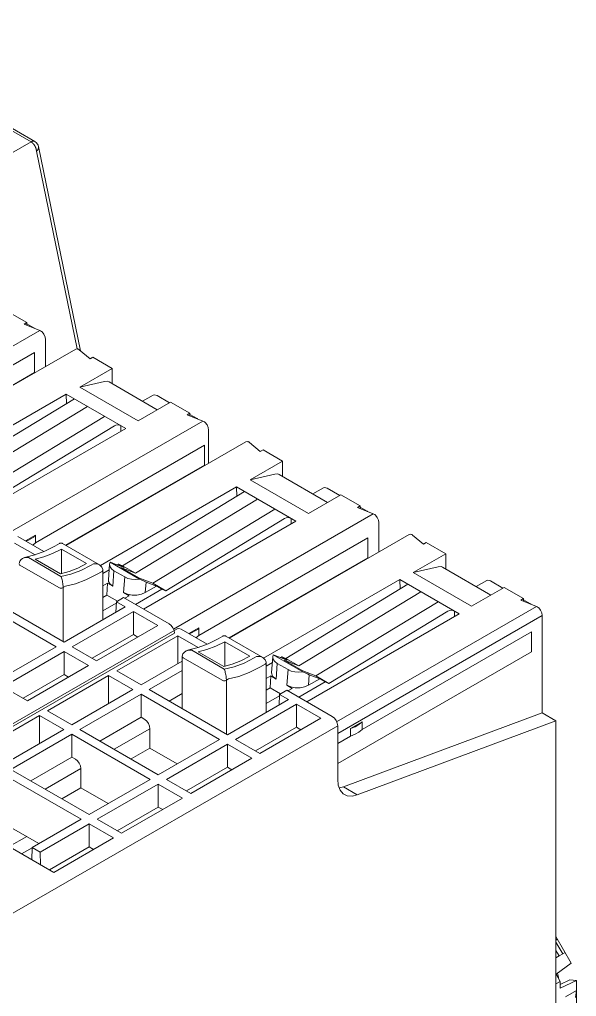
# Model space of a CAD drawing. Header units: inches. Extents: x 67248 to 85686, y -40174 to -31152.
# Drawn here: x 75409.8 to 75449.1, y -37917.2 to -37848.1 of the extents above; entities that cross this region are included whole.
import ezdxf

# ---------------------------------------------------------------- set-up
doc = ezdxf.new("R2010")
doc.units = ezdxf.units.IN
doc.header["$MEASUREMENT"] = 0

# ---------------------------------------------------------------- blocks, each defined once
blk = doc.blocks.new('ET200S')
at = {"lineweight": 0}
for p, q in [((110.119, 63.547), (25.973, 112.128)), ((110.369, 63.572), (26.223, 112.153)), ((65.08, 37.544), (110.119, 63.547)), ((110.37, 63.572), (110.473, 63.493)), ((110.473, 63.493), (110.581, 63.332)), ((110.473, 62.935), (113.139, 49.99)), ((110.581, 63.332), (110.609, 63.241)), ((110.609, 63.24), (113.367, 49.852)), ((108.579, 52.442), (109.851, 51.707)), ((110.693, 51.193), (97.621, 43.646)), ((109.851, 51.707), (109.675, 51.605)), ((109.675, 51.605), (110.693, 51.193)), ((109.851, 51.707), (109.851, 51.533)), ((109.851, 51.625), (110.311, 51.36)), ((110.311, 51.36), (110.336, 51.337)), ((110.693, 51.193), (110.748, 51.167)), ((110.748, 51.167), (110.802, 51.135)), ((110.802, 51.135), (110.854, 51.097)), ((110.854, 51.097), (110.968, 50.942)), ((110.968, 50.942), (111.044, 50.766)), ((111.044, 50.766), (111.071, 50.595)), ((111.071, 50.595), (111.071, 48.833)), ((101.272, 43.175), (113.043, 49.971)), ((113.043, 49.971), (113.156, 49.994)), ((113.156, 49.994), (113.193, 49.981)), ((113.193, 49.981), (113.23, 49.961)), ((113.23, 49.961), (113.269, 49.933)), ((113.982, 49.344), (113.269, 49.933)), ((110.338, 49.754), (99.267, 43.362)), ((110.338, 48.448), (110.338, 49.754)), ((114.159, 49.446), (113.982, 49.344)), ((114.159, 49.446), (115.432, 48.711)), ((115.432, 48.711), (113.31, 47.487)), ((115.432, 48.711), (115.432, 47.707)), ((110.338, 48.448), (101.239, 43.194)), ((113.31, 47.487), (114.928, 47.86)), ((113.31, 47.487), (117.129, 45.282)), ((114.928, 47.86), (115.131, 47.864)), ((115.131, 47.864), (115.225, 47.827)), ((115.225, 47.827), (118.381, 46.005)), ((112.427, 47.017), (103.513, 41.871)), ((112.441, 46.397), (112.427, 47.017)), ((112.427, 47.017), (116.316, 44.772)), ((118.116, 46.96), (117.421, 46.559)), ((118.116, 46.96), (118.189, 46.983)), ((118.189, 46.983), (118.366, 46.936)), ((118.366, 46.936), (119.179, 46.466)), ((112.957, 46.711), (104.961, 41.85)), ((113.805, 46.221), (105.81, 41.36)), ((119.25, 46.507), (117.129, 45.282)), ((119.25, 46.507), (120.523, 45.772)), ((114.937, 45.568), (106.941, 40.707)), ((120.523, 45.772), (120.346, 45.67)), ((120.346, 45.67), (121.365, 45.258)), ((120.523, 45.772), (120.523, 45.599)), ((120.523, 45.69), (120.983, 45.425)), ((115.573, 44.949), (107.79, 40.217)), ((121.365, 45.258), (108.293, 37.711)), ((115.573, 44.949), (115.671, 44.989)), ((115.671, 44.989), (115.785, 45.004)), ((115.785, 45.004), (115.9, 44.993)), ((115.9, 44.993), (115.997, 44.956)), ((115.997, 44.956), (115.997, 44.588)), ((120.983, 45.425), (121.008, 45.403)), ((121.365, 45.258), (121.42, 45.232)), ((121.42, 45.232), (121.474, 45.2)), ((121.474, 45.2), (121.526, 45.162)), ((121.526, 45.162), (121.64, 45.007)), ((121.64, 45.007), (121.716, 44.831)), ((121.716, 44.831), (121.743, 44.66)), ((116.316, 44.772), (106.345, 39.016)), ((121.743, 44.66), (121.743, 42.49)), ((121.482, 43.684), (110.41, 37.292)), ((112.415, 37.105), (124.186, 43.901)), ((121.482, 42.377), (121.482, 43.684)), ((124.186, 43.901), (124.3, 43.923)), ((124.3, 43.923), (124.336, 43.911)), ((124.336, 43.911), (124.374, 43.89)), ((124.374, 43.89), (124.412, 43.862)), ((125.126, 43.274), (124.412, 43.862)), ((125.302, 43.376), (125.126, 43.274)), ((125.302, 43.376), (126.575, 42.641)), ((121.482, 42.377), (112.383, 37.124)), ((126.575, 42.641), (124.454, 41.417)), ((126.575, 42.641), (126.575, 41.637)), ((124.454, 41.417), (126.071, 41.79)), ((126.071, 41.79), (126.274, 41.794)), ((126.274, 41.794), (126.368, 41.757)), ((126.368, 41.757), (129.524, 39.935)), ((124.454, 41.417), (128.272, 39.212)), ((123.57, 40.947), (114.656, 35.801)), ((124.1, 40.641), (116.105, 35.78)), ((123.584, 40.327), (123.57, 40.947)), ((123.57, 40.947), (127.459, 38.702)), ((130.393, 40.437), (128.272, 39.212)), ((129.26, 40.89), (128.564, 40.489)), ((129.26, 40.89), (129.333, 40.913)), ((129.333, 40.913), (129.51, 40.865)), ((129.51, 40.865), (130.323, 40.396)), ((130.393, 40.437), (131.666, 39.702)), ((124.949, 40.151), (116.953, 35.29)), ((131.666, 39.702), (131.489, 39.6)), ((131.666, 39.702), (131.666, 39.528)), ((126.08, 39.498), (118.085, 34.637)), ((132.508, 39.188), (119.436, 31.641)), ((131.489, 39.6), (132.508, 39.188)), ((131.666, 39.62), (132.126, 39.355)), ((132.126, 39.355), (132.151, 39.332)), ((132.508, 39.188), (132.563, 39.162)), ((132.563, 39.162), (132.617, 39.13)), ((132.617, 39.13), (132.669, 39.092)), ((132.669, 39.092), (132.783, 38.937)), ((127.459, 38.702), (117.489, 32.946)), ((126.717, 38.879), (118.933, 34.147)), ((126.717, 38.879), (126.814, 38.919)), ((126.814, 38.919), (126.929, 38.934)), ((126.929, 38.934), (127.043, 38.923)), ((127.043, 38.923), (127.141, 38.886)), ((127.141, 38.886), (127.141, 38.518)), ((132.783, 38.937), (132.859, 38.761)), ((132.859, 38.761), (132.886, 38.59)), ((132.873, 38.675), (132.873, 36.678)), ((110.41, 37.782), (109.761, 37.407)), ((110.41, 37.292), (110.41, 37.782)), ((123.099, 31.035), (134.87, 37.831)), ((134.87, 37.831), (134.984, 37.853)), ((134.984, 37.853), (135.02, 37.841)), ((135.02, 37.841), (135.058, 37.82)), ((135.058, 37.82), (135.096, 37.792)), ((135.809, 37.204), (135.096, 37.792)), ((109.039, 37.274), (110.385, 36.496)), ((110.965, 36.712), (109.251, 37.702)), ((109.783, 37.394), (109.944, 37.458)), ((109.944, 37.458), (110.41, 37.727)), ((110.227, 37.138), (110.41, 37.292)), ((111.677, 37.067), (111.979, 37.241)), ((111.989, 37.245), (111.979, 37.241)), ((111.986, 37.245), (111.979, 37.241)), ((112.007, 37.255), (111.986, 37.245)), ((112.029, 37.262), (112.007, 37.255)), ((112.053, 37.267), (112.029, 37.262)), ((112.078, 37.268), (112.053, 37.267)), ((112.103, 37.267), (112.078, 37.268)), ((112.128, 37.262), (112.103, 37.267)), ((112.154, 37.254), (112.128, 37.262)), ((112.179, 37.241), (112.154, 37.254)), ((112.17, 37.245), (112.179, 37.241)), ((112.18, 37.241), (114.6, 35.844)), ((132.166, 37.614), (121.094, 31.222)), ((132.166, 36.307), (132.166, 37.614)), ((135.986, 37.306), (135.809, 37.204)), ((135.986, 37.306), (137.259, 36.571)), ((110.378, 36.494), (109.769, 36.356)), ((111.019, 36.732), (110.378, 36.494)), ((110.95, 36.36), (111.528, 36.58)), ((111.677, 37.067), (111.019, 36.732)), ((111.528, 36.58), (112.111, 36.874)), ((112.111, 35.271), (112.111, 36.874)), ((113.757, 35.924), (112.111, 36.874)), ((137.259, 36.571), (135.138, 35.346)), ((137.259, 36.571), (137.259, 35.567)), ((109.379, 36.076), (109.336, 35.939)), ((109.341, 35.875), (109.392, 35.824)), ((109.476, 36.194), (109.379, 36.076)), ((109.558, 36.252), (109.476, 36.194)), ((109.558, 36.252), (109.596, 36.271)), ((109.558, 36.252), (109.558, 36.252)), ((109.559, 36.252), (109.69, 36.328)), ((109.596, 36.271), (109.668, 36.298)), ((109.668, 36.298), (109.744, 36.314)), ((109.69, 36.328), (109.769, 36.356)), ((109.744, 36.314), (109.82, 36.321)), ((109.82, 36.321), (109.893, 36.32)), ((109.893, 36.32), (109.958, 36.314)), ((112.079, 35.089), (109.958, 36.314)), ((110.382, 36.216), (110.95, 36.36)), ((112.048, 35.254), (110.382, 36.216)), ((113.757, 35.924), (113.177, 35.628)), ((114.201, 35.905), (114.048, 35.817)), ((114.266, 35.912), (114.201, 35.905)), ((114.339, 35.913), (114.266, 35.912)), ((114.415, 35.906), (114.339, 35.913)), ((114.491, 35.89), (114.415, 35.906)), ((114.563, 35.863), (114.491, 35.89)), ((114.601, 35.844), (114.563, 35.863)), ((114.601, 35.844), (114.601, 35.844)), ((114.63, 35.825), (114.601, 35.844)), ((115.257, 35.89), (115.182, 34.868)), ((115.257, 35.89), (115.256, 35.866)), ((115.256, 35.866), (115.29, 35.716)), ((115.29, 36.016), (115.257, 35.89)), ((115.341, 36.005), (115.29, 36.016)), ((115.29, 36.016), (117.22, 34.901)), ((115.42, 35.98), (115.341, 36.005)), ((115.526, 35.941), (115.42, 35.98)), ((115.526, 35.941), (116.205, 35.675)), ((115.784, 35.84), (115.852, 35.879)), ((116.105, 35.78), (115.852, 35.879)), ((115.852, 35.879), (116.205, 35.675)), ((132.166, 36.307), (123.067, 31.054)), ((111.938, 34.354), (109.392, 35.824)), ((112.605, 35.404), (112.048, 35.254)), ((112.72, 35.233), (112.079, 35.089)), ((113.177, 35.628), (112.605, 35.404)), ((113.379, 35.477), (112.72, 35.233)), ((114.048, 35.817), (113.379, 35.477)), ((114.402, 35.205), (113.712, 34.853)), ((114.766, 35.415), (114.402, 35.205)), ((114.759, 35.702), (114.63, 35.825)), ((114.821, 35.549), (114.759, 35.702)), ((114.766, 35.415), (114.818, 35.467)), ((114.818, 35.467), (114.825, 35.497)), ((114.825, 35.497), (114.821, 35.549)), ((114.825, 35.286), (115.23, 35.52)), ((114.825, 32.244), (114.825, 35.497)), ((115.29, 35.716), (115.389, 35.578)), ((115.389, 35.578), (115.548, 35.458)), ((115.548, 35.458), (115.474, 34.436)), ((115.548, 35.458), (116.255, 35.05)), ((116.953, 35.29), (116.001, 35.67)), ((116.001, 35.67), (117.215, 34.969)), ((116.105, 35.78), (116.953, 35.29)), ((135.138, 35.346), (136.755, 35.72)), ((135.138, 35.346), (138.956, 33.142)), ((136.755, 35.72), (136.958, 35.724)), ((136.958, 35.724), (137.052, 35.686)), ((137.052, 35.687), (140.208, 33.865)), ((112.079, 35.089), (112.096, 35.048)), ((112.096, 35.048), (112.114, 34.997)), ((112.114, 34.997), (112.133, 34.935)), ((112.133, 34.935), (112.152, 34.864)), ((112.152, 34.864), (112.17, 34.785)), ((112.17, 34.785), (112.186, 34.703)), ((112.186, 34.703), (112.199, 34.62)), ((112.199, 34.62), (112.21, 34.541)), ((113.032, 34.597), (112.371, 34.44)), ((113.712, 34.853), (113.032, 34.597)), ((114.825, 34.469), (115.12, 34.64)), ((115.087, 33.86), (115.12, 34.64)), ((115.12, 34.64), (115.474, 34.436)), ((115.193, 34.755), (115.182, 34.868)), ((115.29, 34.581), (115.193, 34.755)), ((115.474, 34.436), (115.29, 34.581)), ((116.181, 34.027), (116.255, 35.05)), ((116.255, 35.05), (116.462, 34.959)), ((116.462, 34.959), (116.702, 34.901)), ((116.702, 34.901), (116.961, 34.881)), ((116.961, 34.881), (117.22, 34.901)), ((118.085, 34.637), (117.215, 34.969)), ((117.22, 34.901), (117.374, 34.831)), ((117.374, 34.831), (117.519, 34.768)), ((117.519, 34.768), (117.647, 34.716)), ((117.598, 34.029), (117.647, 34.716)), ((117.647, 34.716), (118.327, 34.45)), ((118.085, 34.637), (118.933, 34.147)), ((134.254, 34.877), (125.34, 29.73)), ((134.784, 34.571), (126.789, 29.71)), ((134.268, 34.257), (134.254, 34.877)), ((134.254, 34.877), (138.143, 32.632)), ((139.943, 34.82), (139.248, 34.419)), ((139.943, 34.82), (140.017, 34.843)), ((140.017, 34.843), (140.193, 34.795)), ((140.193, 34.795), (141.007, 34.326)), ((112.028, 34.324), (111.938, 34.354)), ((112.131, 34.324), (112.028, 34.324)), ((112.221, 34.354), (112.131, 34.324)), ((112.21, 34.541), (112.216, 34.468)), ((112.216, 34.468), (112.22, 34.405)), ((112.22, 34.405), (112.221, 34.354)), ((112.371, 34.44), (112.221, 34.354)), ((112.221, 34.354), (112.221, 30.822)), ((116.433, 33.922), (116.181, 34.027)), ((116.181, 34.027), (116.534, 33.823)), ((116.733, 33.866), (116.433, 33.922)), ((118.68, 34.246), (116.959, 33.252)), ((117.344, 33.922), (117.043, 33.866)), ((117.598, 34.029), (117.344, 33.922)), ((117.598, 34.029), (118.327, 34.45)), ((118.68, 34.246), (118.327, 34.45)), ((118.933, 34.147), (118.68, 34.246)), ((135.633, 34.081), (127.637, 29.22)), ((141.077, 34.367), (138.956, 33.142)), ((141.077, 34.367), (142.35, 33.632)), ((106.635, 33.436), (111.762, 30.476)), ((112.292, 30.781), (107.164, 33.742)), ((114.825, 33.709), (115.087, 33.86)), ((114.825, 32.836), (115.7, 33.341)), ((115.771, 33.465), (115.087, 33.86)), ((115.672, 32.733), (115.704, 33.426)), ((115.704, 33.426), (116.18, 33.701)), ((116.288, 33.088), (115.704, 33.426)), ((119.151, 31.986), (116.18, 33.701)), ((116.251, 33.66), (116.534, 33.823)), ((117.043, 33.866), (116.733, 33.866)), ((136.764, 33.428), (128.769, 28.567)), ((142.35, 33.632), (142.173, 33.53)), ((142.173, 33.53), (143.192, 33.118)), ((142.35, 33.632), (142.35, 33.458)), ((142.35, 33.55), (142.81, 33.285)), ((142.81, 33.285), (142.835, 33.262)), ((112.292, 30.781), (116.288, 33.088)), ((116.817, 32.783), (112.821, 30.476)), ((116.817, 32.783), (116.817, 31.275)), ((116.817, 32.783), (118.409, 31.864)), ((137.4, 32.809), (129.617, 28.077)), ((143.192, 33.118), (130.12, 25.571)), ((137.4, 32.809), (137.498, 32.849)), ((137.498, 32.849), (137.613, 32.864)), ((137.613, 32.864), (137.727, 32.852)), ((137.727, 32.852), (137.825, 32.815)), ((137.825, 32.815), (137.825, 32.448)), ((143.192, 33.118), (143.247, 33.092)), ((143.247, 33.092), (143.301, 33.06)), ((143.301, 33.06), (143.353, 33.021)), ((143.353, 33.021), (143.467, 32.867)), ((143.467, 32.867), (143.543, 32.691)), ((143.543, 32.691), (143.57, 32.519)), ((138.143, 32.632), (128.173, 26.876)), ((143.57, 32.519), (130.188, 24.793)), ((143.57, 32.519), (143.57, 26.151)), ((97.937, 18.922), (119.504, 31.374)), ((98.118, 19.205), (119.685, 31.656)), ((114.413, 29.557), (118.409, 31.864)), ((119.151, 31.986), (119.286, 31.877)), ((119.286, 31.877), (119.401, 31.722)), ((119.401, 31.722), (119.477, 31.546)), ((119.477, 31.546), (119.504, 31.374)), ((119.685, 31.656), (119.8, 31.679)), ((119.8, 31.679), (119.935, 31.631)), ((121.649, 30.642), (119.935, 31.631)), ((121.094, 31.712), (120.445, 31.337)), ((120.467, 31.324), (120.628, 31.388)), ((120.628, 31.388), (121.094, 31.657)), ((121.094, 31.222), (121.094, 31.712)), ((142.863, 31.458), (131.791, 25.066)), ((142.863, 30.152), (142.863, 31.458)), ((116.817, 31.275), (114.127, 29.722)), ((119.723, 31.203), (115.727, 28.896)), ((117.103, 31.11), (116.817, 31.275)), ((119.723, 31.203), (119.723, 29.365)), ((119.723, 31.203), (121.069, 30.426)), ((120.911, 31.068), (121.094, 31.222)), ((122.361, 30.997), (121.703, 30.662)), ((122.212, 30.51), (122.794, 30.804)), ((122.361, 30.997), (122.663, 31.171)), ((122.67, 31.175), (122.663, 31.171)), ((122.673, 31.174), (122.663, 31.171)), ((122.691, 31.185), (122.67, 31.175)), ((122.713, 31.192), (122.691, 31.185)), ((122.737, 31.196), (122.713, 31.192)), ((122.762, 31.198), (122.737, 31.196)), ((122.787, 31.197), (122.762, 31.198)), ((122.812, 31.192), (122.787, 31.197)), ((122.794, 29.201), (122.794, 30.804)), ((124.441, 29.854), (122.794, 30.804)), ((122.837, 31.184), (122.812, 31.192)), ((122.863, 31.171), (122.837, 31.184)), ((122.854, 31.174), (122.863, 31.171)), ((122.864, 31.171), (125.284, 29.774)), ((107.766, 28.169), (111.762, 30.476)), ((112.292, 30.17), (108.296, 27.863)), ((112.292, 30.17), (112.292, 28.662)), ((112.292, 30.17), (113.884, 29.251)), ((114.413, 29.557), (112.821, 30.476)), ((120.16, 30.124), (120.062, 30.006)), ((120.242, 30.182), (120.16, 30.124)), ((120.242, 30.182), (120.28, 30.201)), ((120.242, 30.182), (120.242, 30.182)), ((120.243, 30.182), (120.374, 30.258)), ((120.28, 30.201), (120.352, 30.228)), ((120.352, 30.228), (120.428, 30.244)), ((120.374, 30.258), (120.453, 30.285)), ((120.428, 30.244), (120.504, 30.251)), ((121.062, 30.424), (120.453, 30.285)), ((120.504, 30.251), (120.577, 30.25)), ((120.577, 30.25), (120.642, 30.244)), ((122.763, 29.019), (120.642, 30.244)), ((121.703, 30.662), (121.062, 30.424)), ((121.066, 30.146), (121.633, 30.29)), ((122.732, 29.184), (121.066, 30.146)), ((121.633, 30.29), (122.212, 30.51)), ((142.863, 30.152), (130.188, 22.834)), ((117.319, 27.977), (120.018, 29.535)), ((120.019, 29.869), (120.018, 29.836)), ((120.018, 29.836), (120.018, 26.419)), ((120.018, 29.835), (120.025, 29.805)), ((120.062, 30.006), (120.019, 29.869)), ((120.025, 29.805), (120.076, 29.754)), ((122.622, 28.284), (120.076, 29.754)), ((123.86, 29.558), (123.289, 29.334)), ((124.441, 29.854), (123.86, 29.558)), ((124.732, 29.747), (124.063, 29.407)), ((124.885, 29.835), (124.732, 29.747)), ((124.95, 29.842), (124.885, 29.835)), ((125.023, 29.843), (124.95, 29.842)), ((125.099, 29.836), (125.023, 29.843)), ((125.175, 29.819), (125.099, 29.836)), ((125.247, 29.793), (125.175, 29.819)), ((125.285, 29.773), (125.247, 29.793)), ((125.285, 29.773), (125.285, 29.773)), ((125.314, 29.755), (125.285, 29.773)), ((125.443, 29.632), (125.314, 29.755)), ((125.505, 29.479), (125.443, 29.632)), ((125.509, 29.427), (125.505, 29.479)), ((125.509, 29.216), (125.914, 29.449)), ((125.94, 29.82), (125.866, 28.798)), ((125.974, 29.945), (125.94, 29.82)), ((125.94, 29.82), (125.94, 29.796)), ((125.94, 29.796), (125.974, 29.646)), ((126.025, 29.935), (125.974, 29.945)), ((125.974, 29.945), (127.904, 28.831)), ((125.974, 29.646), (126.073, 29.507)), ((126.104, 29.91), (126.025, 29.935)), ((126.073, 29.507), (126.232, 29.388)), ((126.21, 29.871), (126.104, 29.91)), ((126.21, 29.871), (126.889, 29.605)), ((126.468, 29.77), (126.536, 29.809)), ((126.789, 29.71), (126.536, 29.809)), ((126.536, 29.809), (126.889, 29.605)), ((127.637, 29.22), (126.685, 29.6)), ((126.685, 29.6), (127.899, 28.899)), ((126.789, 29.71), (127.637, 29.22)), ((109.887, 26.944), (113.884, 29.251)), ((117.319, 27.977), (115.727, 28.896)), ((120.018, 28.924), (117.848, 27.672)), ((123.289, 29.334), (122.732, 29.184)), ((123.404, 29.163), (122.763, 29.019)), ((122.763, 29.019), (122.78, 28.978)), ((122.78, 28.978), (122.798, 28.927)), ((122.798, 28.927), (122.817, 28.865)), ((122.817, 28.865), (122.836, 28.794)), ((124.063, 29.407), (123.404, 29.163)), ((125.085, 29.135), (124.396, 28.783)), ((125.45, 29.345), (125.085, 29.135)), ((125.45, 29.345), (125.502, 29.397)), ((125.502, 29.397), (125.509, 29.427)), ((125.509, 26.174), (125.509, 29.427)), ((125.877, 28.685), (125.866, 28.797)), ((126.232, 29.388), (126.157, 28.366)), ((126.232, 29.388), (126.939, 28.98)), ((126.865, 27.957), (126.939, 28.98)), ((126.939, 28.98), (127.145, 28.888)), ((127.145, 28.888), (127.386, 28.831)), ((127.386, 28.831), (127.645, 28.811)), ((127.645, 28.811), (127.904, 28.831)), ((128.769, 28.567), (127.899, 28.899)), ((127.904, 28.831), (128.058, 28.761)), ((112.292, 28.662), (109.602, 27.109)), ((115.197, 28.591), (111.201, 26.283)), ((112.577, 28.497), (112.292, 28.662)), ((115.197, 28.591), (115.197, 26.752)), ((115.197, 28.591), (116.789, 27.672)), ((122.712, 28.254), (122.622, 28.284)), ((122.815, 28.254), (122.712, 28.254)), ((122.905, 28.284), (122.815, 28.254)), ((122.836, 28.794), (122.854, 28.715)), ((122.854, 28.715), (122.87, 28.633)), ((122.87, 28.633), (122.883, 28.55)), ((122.883, 28.55), (122.893, 28.47)), ((122.893, 28.47), (122.9, 28.398)), ((122.9, 28.398), (122.904, 28.335)), ((122.904, 28.335), (122.905, 28.284)), ((123.054, 28.37), (122.905, 28.284)), ((122.905, 28.284), (122.905, 24.752)), ((123.716, 28.527), (123.054, 28.37)), ((124.396, 28.783), (123.716, 28.527)), ((125.509, 28.399), (125.804, 28.57)), ((125.77, 27.79), (125.804, 28.57)), ((125.804, 28.57), (126.157, 28.366)), ((125.974, 28.511), (125.877, 28.685)), ((126.157, 28.366), (125.974, 28.511)), ((129.364, 28.176), (127.642, 27.182)), ((128.058, 28.761), (128.203, 28.698)), ((128.203, 28.698), (128.331, 28.646)), ((128.281, 27.959), (128.331, 28.646)), ((128.281, 27.959), (129.011, 28.38)), ((128.331, 28.646), (129.011, 28.38)), ((128.769, 28.567), (129.617, 28.077)), ((129.364, 28.176), (129.011, 28.38)), ((129.617, 28.077), (129.364, 28.176)), ((109.887, 26.944), (108.296, 27.863)), ((112.793, 25.364), (116.789, 27.672)), ((122.976, 24.711), (117.848, 27.672)), ((125.509, 27.639), (125.77, 27.79)), ((126.455, 27.395), (125.77, 27.79)), ((126.387, 27.356), (126.864, 27.631)), ((129.834, 25.916), (126.864, 27.631)), ((127.116, 27.852), (126.865, 27.957)), ((126.865, 27.957), (127.218, 27.753)), ((126.935, 27.59), (127.218, 27.753)), ((127.417, 27.795), (127.116, 27.852)), ((127.727, 27.796), (127.417, 27.795)), ((128.028, 27.852), (127.727, 27.796)), ((128.281, 27.959), (128.028, 27.852)), ((117.319, 27.366), (113.323, 25.059)), ((117.319, 27.366), (117.319, 25.858)), ((117.319, 27.366), (122.446, 24.406)), ((120.018, 27.416), (119.154, 26.917)), ((122.976, 24.711), (126.972, 27.018)), ((125.509, 26.766), (126.384, 27.271)), ((126.356, 26.663), (126.387, 27.356)), ((126.972, 27.018), (126.387, 27.356)), ((112.793, 25.364), (111.201, 26.283)), ((127.501, 26.713), (123.505, 24.406)), ((127.501, 26.713), (127.501, 25.205)), ((127.501, 26.713), (129.093, 25.794)), ((110.672, 25.978), (106.676, 23.671)), ((110.672, 25.978), (110.672, 24.14)), ((110.672, 25.978), (112.264, 25.059)), ((117.319, 25.858), (114.629, 24.305)), ((117.558, 25.719), (117.319, 25.858)), ((117.558, 25.719), (117.691, 25.612)), ((117.691, 25.612), (117.803, 25.46)), ((125.097, 23.486), (129.093, 25.794)), ((129.834, 25.916), (129.97, 25.807)), ((129.97, 25.807), (130.084, 25.652)), ((130.084, 25.652), (130.161, 25.475)), ((130.572, 21.293), (143.57, 26.151)), ((131.474, 20.772), (144.472, 25.63)), ((144.472, 25.63), (143.57, 26.151)), ((144.472, -33.076), (144.472, 25.63)), ((108.268, 22.752), (112.264, 25.059)), ((108.621, 12.852), (130.188, 25.304)), ((118.45, 22.098), (113.323, 25.059)), ((117.903, 25.112), (115.566, 23.763)), ((117.803, 25.46), (117.877, 25.284)), ((117.877, 25.284), (117.903, 25.112)), ((117.903, 25.112), (117.903, 23.845)), ((127.501, 25.205), (124.811, 23.651)), ((127.787, 25.04), (127.501, 25.205)), ((130.161, 25.475), (130.188, 25.304)), ((130.188, 25.304), (130.188, 21.799)), ((131.791, 25.556), (131.024, 25.113)), ((131.024, 25.113), (131.326, 25.232)), ((131.024, 24.623), (131.024, 25.113)), ((131.326, 25.232), (131.584, 25.382)), ((131.584, 25.382), (131.791, 25.556)), ((131.584, 24.892), (131.791, 25.066)), ((131.791, 25.066), (131.791, 25.556)), ((112.793, 24.753), (108.797, 22.446)), ((112.793, 24.753), (112.793, 23.245)), ((112.793, 24.753), (117.921, 21.793)), ((118.45, 22.098), (122.446, 24.406)), ((125.097, 23.486), (123.505, 24.406)), ((131.024, 24.623), (130.188, 24.14)), ((131.024, 24.623), (131.326, 24.743)), ((131.326, 24.743), (131.584, 24.892)), ((116.664, 23.13), (117.903, 23.845)), ((119.689, 22.814), (117.903, 23.845)), ((122.976, 24.1), (118.979, 21.793)), ((122.976, 24.1), (122.976, 22.592)), ((122.976, 24.1), (124.568, 23.181)), ((112.793, 23.245), (110.103, 21.692)), ((113.033, 23.107), (112.793, 23.245)), ((113.033, 23.107), (113.165, 22.999)), ((120.571, 20.874), (124.568, 23.181)), ((113.925, 19.486), (108.797, 22.446)), ((113.377, 22.5), (111.041, 21.151)), ((113.165, 22.999), (113.277, 22.847)), ((113.277, 22.847), (113.351, 22.672)), ((113.351, 22.672), (113.377, 22.5)), ((113.377, 22.5), (113.377, 21.232)), ((122.976, 22.592), (120.286, 21.039)), ((123.261, 22.427), (122.976, 22.592)), ((108.268, 22.14), (113.395, 19.18)), ((113.925, 19.486), (117.921, 21.793)), ((120.571, 20.874), (118.979, 21.793)), ((130.188, 21.799), (130.23, 21.409)), ((112.139, 20.517), (113.377, 21.232)), ((115.163, 20.201), (113.377, 21.232)), ((118.45, 21.487), (114.454, 19.18)), ((118.45, 21.487), (118.45, 19.979)), ((118.45, 21.487), (120.042, 20.568)), ((130.23, 21.409), (130.353, 21.089)), ((130.296, 21.237), (130.572, 21.293)), ((131.474, 20.772), (130.572, 21.293)), ((111.609, 15.7), (102.239, 21.109)), ((116.046, 18.261), (120.042, 20.568)), ((130.353, 21.089), (130.552, 20.855)), ((130.552, 20.855), (130.644, 20.792)), ((130.644, 20.792), (130.815, 20.72)), ((130.815, 20.72), (131.127, 20.692)), ((131.127, 20.692), (131.474, 20.772)), ((118.45, 19.979), (115.76, 18.426)), ((118.736, 19.814), (118.45, 19.979)), ((110.638, 17.588), (108.852, 18.619)), ((110.195, 17.332), (113.395, 19.18)), ((113.925, 18.874), (110.724, 17.027)), ((113.925, 18.874), (113.925, 17.366)), ((113.925, 18.874), (115.517, 17.955)), ((116.046, 18.261), (114.454, 19.18)), ((108.692, 17.384), (109.842, 18.048)), ((111.609, 15.7), (115.517, 17.955)), ((110.195, 17.312), (109.505, 16.914)), ((110.195, 17.332), (110.177, 16.527)), ((110.724, 17.027), (110.195, 17.332)), ((113.925, 17.366), (111.324, 15.865)), ((114.21, 17.201), (113.925, 17.366)), ((110.743, 16.2), (110.724, 17.027)), ((144.472, 11.495), (145.473, 9.76)), ((144.571, 11.323), (144.472, 11.265)), ((144.472, 11.133), (144.914, 10.366)), ((144.472, 10.583), (144.676, 10.229)), ((144.914, 10.366), (144.676, 10.229)), ((145.071, 10.457), (144.914, 10.366)), ((144.676, 10.229), (144.472, 10.111)), ((145.473, 9.76), (144.484, 9.024)), ((144.754, 8.556), (144.484, 9.024)), ((144.566, 9.085), (144.634, 8.829)), ((144.472, 8.392), (144.754, 8.556)), ((144.634, 8.829), (144.646, 8.743)), ((145.391, 8.652), (144.754, 8.354)), ((145.815, 8.61), (144.754, 8.114)), ((144.754, 8.556), (144.754, 8.114)), ((145.815, 8.61), (145.391, 8.652)), ((145.815, 8.61), (145.815, 6.479)), ((145.815, 7.953), (145.108, 7.545)), ((145.815, 7.953), (145.762, 7.514))]:
    blk.add_line(p, q, dxfattribs=at)
for points in [[(110.119, 63.547), (110.124, 63.55), (110.129, 63.553), (110.134, 63.555), (110.139, 63.558), (110.143, 63.56), (110.148, 63.563), (110.153, 63.565), (110.158, 63.568), (110.163, 63.57), (110.168, 63.572), (110.173, 63.574), (110.178, 63.576), (110.184, 63.578), (110.189, 63.58), (110.194, 63.582), (110.199, 63.584), (110.204, 63.585), (110.21, 63.587), (110.215, 63.588), (110.22, 63.589), (110.226, 63.591), (110.231, 63.592), (110.236, 63.593), (110.242, 63.593), (110.247, 63.594), (110.253, 63.595), (110.258, 63.595), (110.263, 63.595), (110.269, 63.596), (110.274, 63.596), (110.279, 63.595), (110.283, 63.595), (110.288, 63.595), (110.292, 63.595), (110.297, 63.594), (110.301, 63.594), (110.306, 63.593), (110.31, 63.592), (110.315, 63.591), (110.319, 63.59), (110.323, 63.589), (110.328, 63.588), (110.332, 63.587), (110.336, 63.586), (110.341, 63.584), (110.345, 63.583), (110.349, 63.581), (110.353, 63.579), (110.357, 63.577), (110.361, 63.576), (110.365, 63.574), (110.369, 63.571)], [(110.119, 63.547), (110.125, 63.544), (110.131, 63.541), (110.136, 63.537), (110.142, 63.534), (110.147, 63.53), (110.153, 63.526), (110.158, 63.523), (110.164, 63.519), (110.169, 63.515), (110.174, 63.511), (110.18, 63.507), (110.185, 63.503), (110.19, 63.499), (110.195, 63.494), (110.2, 63.49), (110.205, 63.486), (110.21, 63.482), (110.215, 63.477), (110.22, 63.473), (110.225, 63.468), (110.23, 63.464), (110.235, 63.459), (110.239, 63.454), (110.244, 63.45), (110.249, 63.445), (110.253, 63.44)], [(110.253, 63.44), (110.256, 63.437), (110.26, 63.433), (110.263, 63.43), (110.266, 63.426), (110.269, 63.423), (110.272, 63.419), (110.275, 63.416), (110.278, 63.412), (110.281, 63.409), (110.284, 63.405), (110.287, 63.402), (110.29, 63.398), (110.293, 63.394), (110.296, 63.391)], [(110.296, 63.391), (110.302, 63.383), (110.308, 63.375), (110.314, 63.368), (110.32, 63.36), (110.325, 63.352), (110.331, 63.344), (110.336, 63.336), (110.342, 63.328), (110.347, 63.32), (110.352, 63.312), (110.357, 63.304), (110.362, 63.296), (110.367, 63.288), (110.372, 63.279), (110.377, 63.271), (110.381, 63.263), (110.386, 63.254), (110.39, 63.246), (110.395, 63.237), (110.399, 63.228), (110.403, 63.22), (110.407, 63.211), (110.411, 63.202), (110.415, 63.193), (110.418, 63.184), (110.422, 63.175), (110.426, 63.167)], [(110.426, 63.167), (110.428, 63.159), (110.431, 63.152), (110.434, 63.144), (110.437, 63.137), (110.439, 63.129), (110.442, 63.122), (110.444, 63.114), (110.446, 63.106), (110.449, 63.099), (110.451, 63.091), (110.453, 63.083), (110.455, 63.076), (110.457, 63.068), (110.458, 63.06), (110.46, 63.053), (110.462, 63.045), (110.463, 63.037), (110.465, 63.029), (110.466, 63.021), (110.467, 63.014), (110.468, 63.006), (110.469, 62.998), (110.47, 62.99), (110.471, 62.982), (110.472, 62.974), (110.472, 62.967), (110.472, 62.959), (110.473, 62.951), (110.473, 62.943), (110.473, 62.935)], [(110.609, 63.24), (110.61, 63.234), (110.611, 63.227), (110.612, 63.221), (110.613, 63.215), (110.613, 63.209), (110.614, 63.202), (110.614, 63.196), (110.614, 63.19), (110.614, 63.184), (110.614, 63.177), (110.613, 63.171), (110.613, 63.165), (110.612, 63.159), (110.611, 63.153), (110.61, 63.147), (110.609, 63.141), (110.607, 63.135), (110.606, 63.129), (110.604, 63.123), (110.602, 63.117), (110.601, 63.111), (110.598, 63.105), (110.596, 63.099), (110.594, 63.093), (110.592, 63.087), (110.589, 63.082), (110.587, 63.076), (110.584, 63.07), (110.581, 63.065), (110.578, 63.059), (110.574, 63.052), (110.571, 63.046), (110.566, 63.039), (110.562, 63.032), (110.558, 63.026), (110.553, 63.019), (110.549, 63.013), (110.544, 63.007), (110.539, 63.001), (110.534, 62.995), (110.529, 62.989), (110.524, 62.983), (110.519, 62.977), (110.513, 62.972), (110.508, 62.966), (110.502, 62.961), (110.496, 62.955), (110.491, 62.95), (110.485, 62.945), (110.479, 62.94), (110.473, 62.935)]]:
    blk.add_lwpolyline(points, dxfattribs=at)

msp = doc.modelspace()

# ---------------------------------------------------------------- block references
at = {"xscale": 1.08, "yscale": 1.08, "zscale": 1.08}
msp.add_blockref('ET200S', (75291.648, -37925.417, 0.332), dxfattribs=at)

doc.saveas('drawing.dxf')
